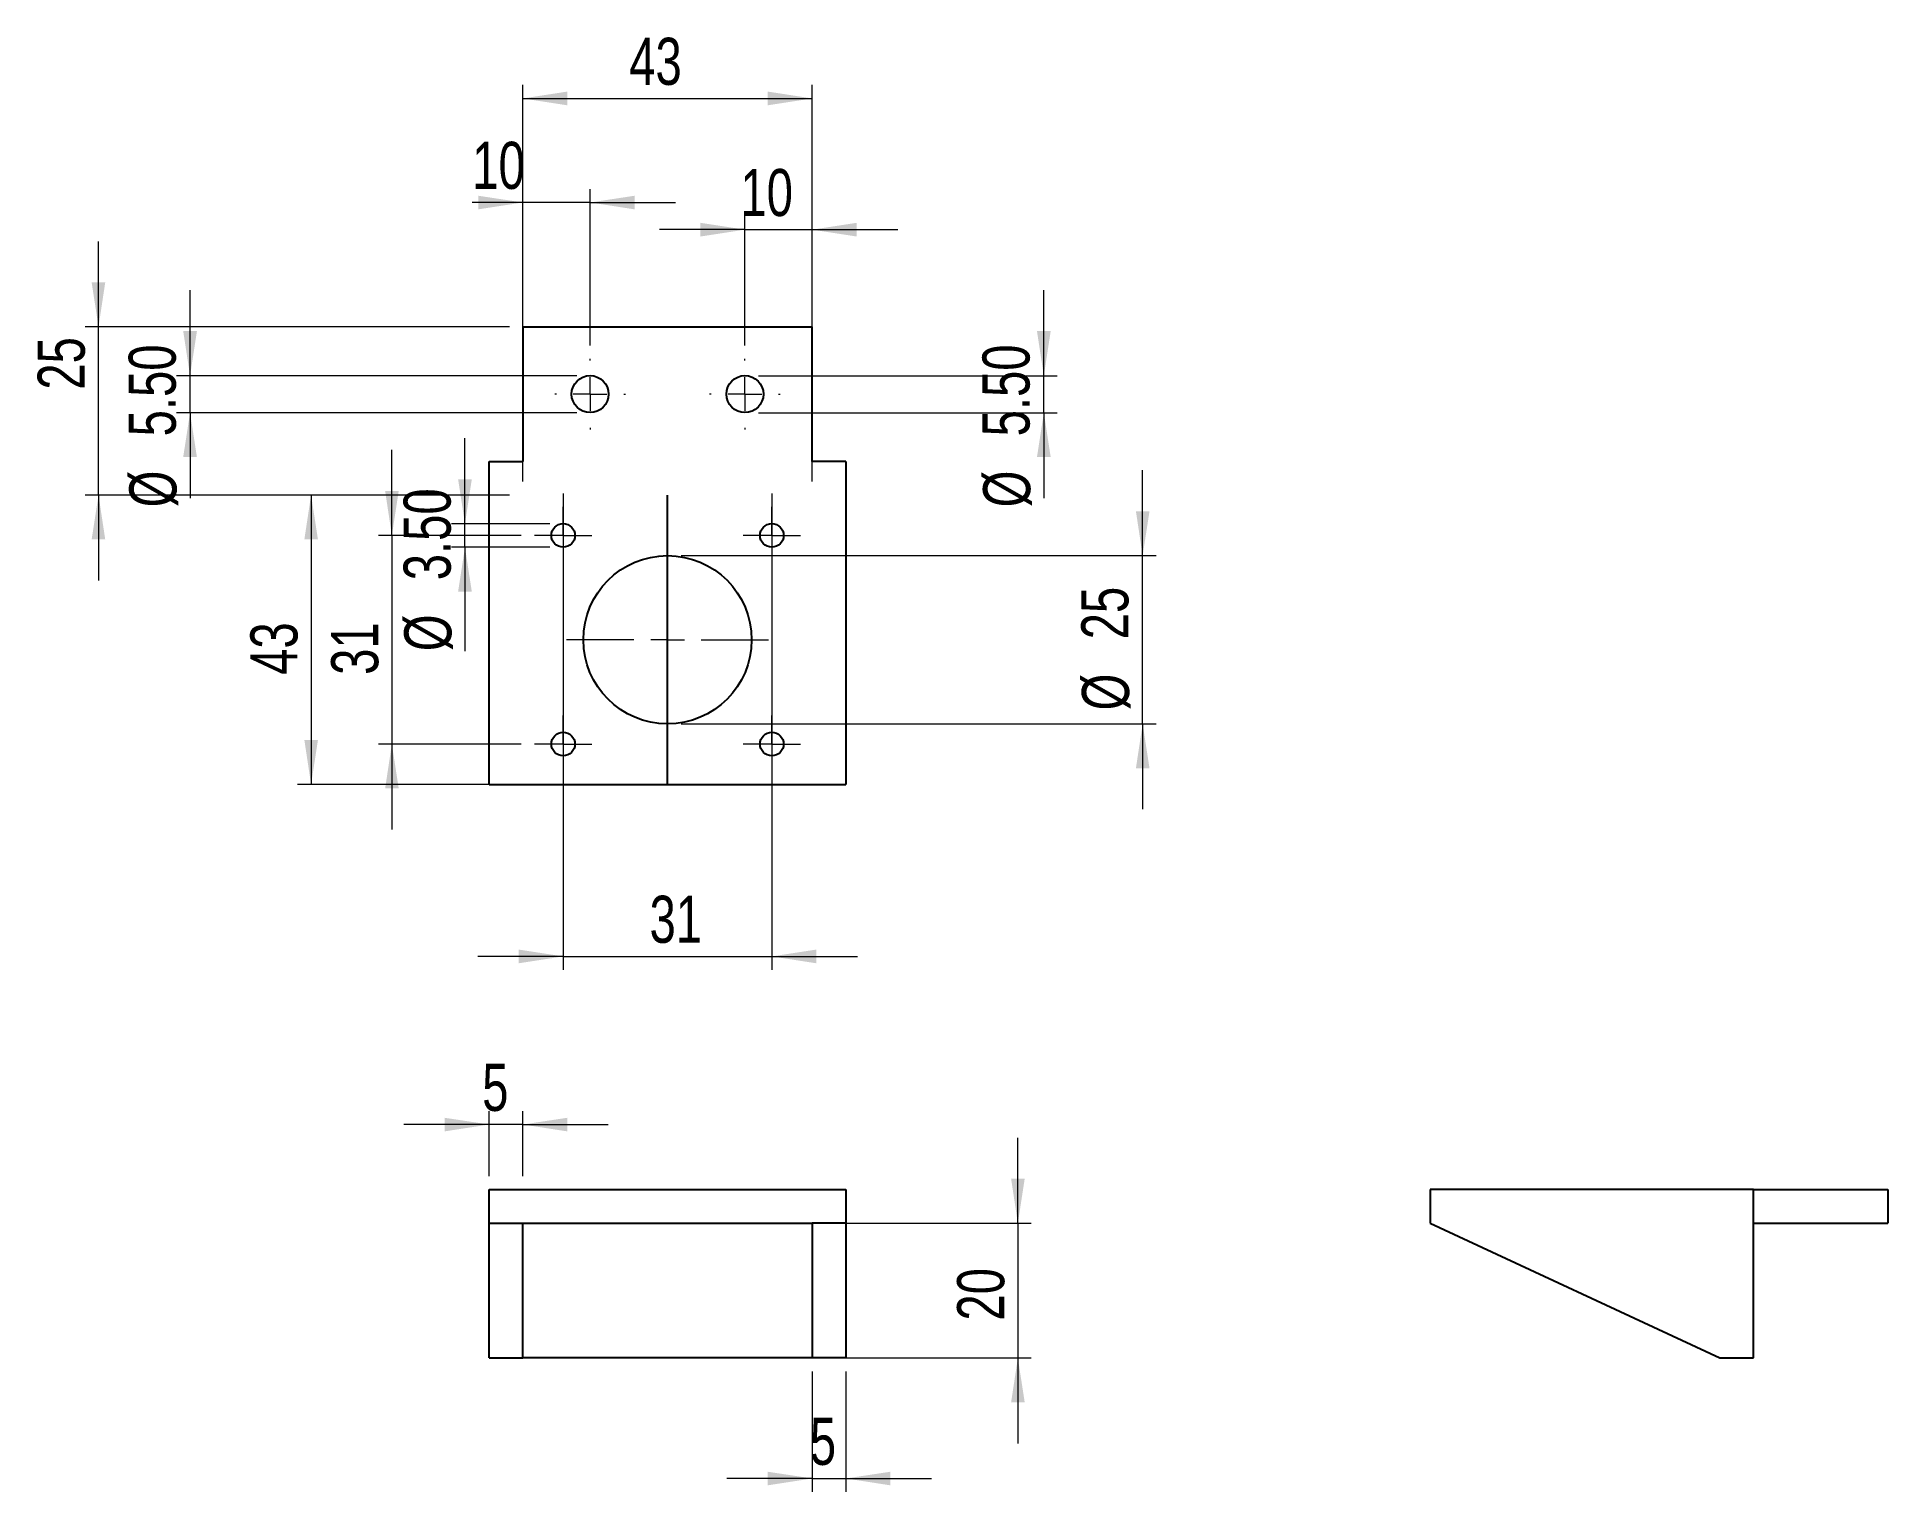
# Model space of a CAD drawing. Header units: millimetres. Extents: x 40 to 178, y 103 to 211.
import ezdxf

# ---------------------------------------------------------------- set-up
doc = ezdxf.new("R2010")
doc.units = ezdxf.units.MM
doc.styles.add('SLDTEXTSTYLE0', font='TXT', dxfattribs={"width": 0.75})
doc.dimstyles.new('SLDDIMSTYLE0', dxfattribs={"dimtxt": 3.5, "dimasz": 3.302, "dimexe": 0, "dimexo": 0.0625, "dimgap": 0.875, "dimtad": 1, "dimlfac": 2, "dimrnd": 1e-09, "dimzin": 12, "dimdsep": 46, "dimtxsty": 'SLDTEXTSTYLE0', "dimsah": 1, "dimcen": 0.09, "dimadec": 0, "dimazin": 3, "dimtfac": 1, "dimtmove": 0, "dimatfit": 0, "dimfxl": 0, "dimfrac": 2, "dimtolj": 1, "dimtzin": 12, "dimarcsym": 0})
doc.dimstyles.new('SLDDIMSTYLE1', dxfattribs={"dimtxt": 3.5, "dimasz": 3.302, "dimexe": 0, "dimexo": 0.0625, "dimgap": 0.875, "dimtad": 1, "dimlfac": 2, "dimrnd": 1e-09, "dimzin": 12, "dimdsep": 46, "dimtxsty": 'SLDTEXTSTYLE0', "dimsah": 1, "dimcen": 0.09, "dimadec": 0, "dimazin": 3, "dimtfac": 1, "dimtofl": 0, "dimtmove": 0, "dimatfit": 3, "dimfxl": 0, "dimfrac": 2, "dimtolj": 1, "dimtzin": 12, "dimarcsym": 0})
doc.dimstyles.new('SLDDIMSTYLE2', dxfattribs={"dimtxt": 3.5, "dimasz": 3.302, "dimexe": 0, "dimexo": 0.0625, "dimgap": 0.875, "dimtad": 1, "dimlfac": 2, "dimrnd": 1e-09, "dimzin": 4, "dimdsep": 46, "dimtxsty": 'SLDTEXTSTYLE0', "dimsah": 1, "dimcen": 0.09, "dimadec": 0, "dimazin": 1, "dimtfac": 1, "dimtmove": 0, "dimatfit": 0, "dimfxl": 0, "dimfrac": 2, "dimtolj": 1, "dimtzin": 12, "dimarcsym": 0})

# ---------------------------------------------------------------- blocks, each defined once
blk = doc.blocks.new('_D')
at = {"color": 7, "linetype": 'Continuous', "lineweight": 18}
for p, q in [((113.02, 123.11), (113.02, 129.46)), ((98.75, 123.11), (114.02, 123.11)), ((113.02, 123.11), (113.02, 113.11)), ((98.75, 113.11), (114.02, 113.11)), ((113.02, 113.11), (113.02, 106.76))]:
    blk.add_line(p, q, dxfattribs=at)
for points in [[(113.02, 123.11), (113.53, 126.42), (112.52, 126.42)], [(113.02, 113.11), (112.52, 109.81), (113.53, 109.81)]]:
    blk.add_solid(points, dxfattribs=at)
at = {"color": 7, "linetype": 'Continuous', "lineweight": 18, "insert": (108.51, 115.88), "char_height": 3.5, "attachment_point": 1, "rotation": 90, "style": 'SLDTEXTSTYLE0'}
blk.add_mtext('20', dxfattribs=at)
blk = doc.blocks.new('_D_1')
at = {"color": 7, "linetype": 'Continuous', "lineweight": 18}
for p, q in [((97.75, 112.11), (97.75, 103.15)), ((100.25, 112.11), (100.25, 103.15)), ((97.75, 104.15), (91.4, 104.15)), ((97.75, 104.15), (100.25, 104.15)), ((100.25, 104.15), (106.6, 104.15))]:
    blk.add_line(p, q, dxfattribs=at)
for points in [[(97.75, 104.15), (94.44, 104.65), (94.44, 103.64)], [(100.25, 104.15), (103.55, 103.64), (103.55, 104.65)]]:
    blk.add_solid(points, dxfattribs=at)
at = {"color": 7, "linetype": 'Continuous', "lineweight": 18, "insert": (97.57, 108.66), "char_height": 3.5, "attachment_point": 1, "style": 'SLDTEXTSTYLE0'}
blk.add_mtext('5', dxfattribs=at)
blk = doc.blocks.new('_D_2')
at = {"color": 7, "linetype": 'Continuous', "lineweight": 18}
for p, q in [((73.75, 126.61), (73.75, 131.45)), ((76.25, 126.61), (76.25, 131.45)), ((73.75, 130.45), (67.4, 130.45)), ((76.25, 130.45), (73.75, 130.45)), ((76.25, 130.45), (82.6, 130.45))]:
    blk.add_line(p, q, dxfattribs=at)
for points in [[(73.75, 130.45), (70.44, 130.95), (70.44, 129.94)], [(76.25, 130.45), (79.55, 129.94), (79.55, 130.95)]]:
    blk.add_solid(points, dxfattribs=at)
at = {"color": 7, "linetype": 'Continuous', "lineweight": 18, "insert": (73.23, 134.96), "char_height": 3.5, "attachment_point": 1, "style": 'SLDTEXTSTYLE0'}
blk.add_mtext('5', dxfattribs=at)
blk = doc.blocks.new('_D_3')
at = {"color": 7, "linetype": 'Continuous', "lineweight": 18}
for p, q in [((76.25, 178.22), (76.25, 207.69)), ((97.75, 178.22), (97.75, 207.69)), ((76.25, 206.69), (97.75, 206.69))]:
    blk.add_line(p, q, dxfattribs=at)
for points in [[(76.25, 206.69), (79.55, 206.18), (79.55, 207.2)], [(97.75, 206.69), (94.44, 207.2), (94.44, 206.18)]]:
    blk.add_solid(points, dxfattribs=at)
at = {"color": 7, "linetype": 'Continuous', "lineweight": 18, "insert": (84.15, 211.2), "char_height": 3.5, "attachment_point": 1, "style": 'SLDTEXTSTYLE0'}
blk.add_mtext('43', dxfattribs=at)
blk = doc.blocks.new('_D_4')
at = {"color": 7, "linetype": 'Continuous', "lineweight": 18}
for p, q in [((75.25, 177.22), (59.52, 177.22)), ((60.52, 177.22), (60.52, 155.72)), ((75.25, 155.72), (59.52, 155.72))]:
    blk.add_line(p, q, dxfattribs=at)
for points in [[(60.52, 177.22), (60.02, 173.92), (61.03, 173.92)], [(60.52, 155.72), (61.03, 159.02), (60.02, 159.02)]]:
    blk.add_solid(points, dxfattribs=at)
at = {"color": 7, "linetype": 'Continuous', "lineweight": 18, "insert": (56.01, 163.86), "char_height": 3.5, "attachment_point": 1, "rotation": 90, "style": 'SLDTEXTSTYLE0'}
blk.add_mtext('43', dxfattribs=at)
blk = doc.blocks.new('_D_5')
at = {"color": 7, "linetype": 'Continuous', "lineweight": 18}
for p, q in [((79.25, 177.34), (79.25, 141.94)), ((94.75, 177.34), (94.75, 141.94)), ((79.25, 142.94), (72.9, 142.94)), ((79.25, 142.94), (94.75, 142.94)), ((94.75, 142.94), (101.1, 142.94))]:
    blk.add_line(p, q, dxfattribs=at)
for points in [[(79.25, 142.94), (75.94, 143.45), (75.94, 142.43)], [(94.75, 142.94), (98.05, 142.43), (98.05, 143.45)]]:
    blk.add_solid(points, dxfattribs=at)
at = {"color": 7, "linetype": 'Continuous', "lineweight": 18, "insert": (85.66, 147.45), "char_height": 3.5, "attachment_point": 1, "style": 'SLDTEXTSTYLE0'}
blk.add_mtext('31', dxfattribs=at)
blk = doc.blocks.new('_D_6')
at = {"color": 7, "linetype": 'Continuous', "lineweight": 18}
for p, q in [((66.52, 174.22), (66.52, 180.57)), ((76.12, 174.22), (65.52, 174.22)), ((66.52, 174.22), (66.52, 158.72)), ((76.12, 158.72), (65.52, 158.72)), ((66.52, 158.72), (66.52, 152.37))]:
    blk.add_line(p, q, dxfattribs=at)
for points in [[(66.52, 174.22), (67.03, 177.52), (66.02, 177.52)], [(66.52, 158.72), (66.02, 155.42), (67.03, 155.42)]]:
    blk.add_solid(points, dxfattribs=at)
at = {"color": 7, "linetype": 'Continuous', "lineweight": 18, "insert": (62.01, 163.86), "char_height": 3.5, "attachment_point": 1, "rotation": 90, "style": 'SLDTEXTSTYLE0'}
blk.add_mtext('31', dxfattribs=at)
blk = doc.blocks.new('_D_7')
at = {"color": 7, "linetype": 'Continuous', "lineweight": 18}
for p, q in [((71.95, 175.09), (71.95, 181.44)), ((78.25, 175.09), (70.95, 175.09)), ((71.95, 173.34), (71.95, 175.09)), ((78.25, 173.34), (70.95, 173.34)), ((71.95, 173.34), (71.95, 165.62))]:
    blk.add_line(p, q, dxfattribs=at)
for points in [[(71.95, 175.09), (72.46, 178.4), (71.44, 178.4)], [(71.95, 173.34), (71.44, 170.04), (72.46, 170.04)]]:
    blk.add_solid(points, dxfattribs=at)
at = {"color": 7, "linetype": 'Continuous', "lineweight": 18, "char_height": 3.5, "attachment_point": 1, "rotation": 90, "style": 'SLDTEXTSTYLE0'}
for s, insert in [('3.50', (67.39, 170.89)), ('%%c', (67.44, 165.62))]:
    blk.add_mtext(s, dxfattribs=dict(at, insert=insert))
blk = doc.blocks.new('_D_8')
at = {"color": 7, "linetype": 'Continuous', "lineweight": 18}
for p, q in [((122.29, 172.72), (122.29, 179.07)), ((88, 172.72), (123.29, 172.72)), ((122.29, 160.22), (122.29, 172.72)), ((88, 160.22), (123.29, 160.22)), ((122.29, 160.22), (122.29, 153.87))]:
    blk.add_line(p, q, dxfattribs=at)
for points in [[(122.29, 172.72), (122.8, 176.02), (121.79, 176.02)], [(122.29, 160.22), (121.79, 156.92), (122.8, 156.92)]]:
    blk.add_solid(points, dxfattribs=at)
at = {"color": 7, "linetype": 'Continuous', "lineweight": 18, "char_height": 3.5, "attachment_point": 1, "rotation": 90, "style": 'SLDTEXTSTYLE0'}
for s, insert in [('25', (117.73, 166.5)), ('%%c', (117.78, 161.22))]:
    blk.add_mtext(s, dxfattribs=dict(at, insert=insert))
blk = doc.blocks.new('_D_9')
at = {"color": 7, "linetype": 'Continuous', "lineweight": 18}
for p, q in [((44.73, 189.72), (44.73, 196.07)), ((75.25, 189.72), (43.73, 189.72)), ((44.73, 177.22), (44.73, 189.72)), ((75.25, 177.22), (43.73, 177.22)), ((44.73, 177.22), (44.73, 170.87))]:
    blk.add_line(p, q, dxfattribs=at)
for points in [[(44.73, 189.72), (45.23, 193.02), (44.22, 193.02)], [(44.73, 177.22), (44.22, 173.92), (45.23, 173.92)]]:
    blk.add_solid(points, dxfattribs=at)
at = {"color": 7, "linetype": 'Continuous', "lineweight": 18, "insert": (40.21, 185.05), "char_height": 3.5, "attachment_point": 1, "rotation": 90, "style": 'SLDTEXTSTYLE0'}
blk.add_mtext('25', dxfattribs=at)
blk = doc.blocks.new('_D_10')
at = {"color": 7, "linetype": 'Continuous', "lineweight": 18}
for p, q in [((114.95, 186.09), (114.95, 192.44)), ((93.75, 186.09), (115.95, 186.09)), ((114.95, 183.34), (114.95, 186.09)), ((93.75, 183.34), (115.95, 183.34)), ((114.95, 183.34), (114.95, 176.99))]:
    blk.add_line(p, q, dxfattribs=at)
for points in [[(114.95, 186.09), (115.46, 189.4), (114.44, 189.4)], [(114.95, 183.34), (114.44, 180.04), (115.46, 180.04)]]:
    blk.add_solid(points, dxfattribs=at)
at = {"color": 7, "linetype": 'Continuous', "lineweight": 18, "char_height": 3.5, "attachment_point": 1, "rotation": 90, "style": 'SLDTEXTSTYLE0'}
for s, insert in [('5.50', (110.39, 181.58)), ('%%c', (110.44, 176.31))]:
    blk.add_mtext(s, dxfattribs=dict(at, insert=insert))
blk = doc.blocks.new('_D_11')
at = {"color": 7, "linetype": 'Continuous', "lineweight": 18}
for p, q in [((51.53, 186.09), (51.53, 192.44)), ((80.25, 186.09), (50.53, 186.09)), ((51.53, 183.34), (51.53, 186.09)), ((80.25, 183.34), (50.53, 183.34)), ((51.53, 183.34), (51.53, 176.99))]:
    blk.add_line(p, q, dxfattribs=at)
for points in [[(51.53, 186.09), (52.04, 189.4), (51.02, 189.4)], [(51.53, 183.34), (51.02, 180.04), (52.04, 180.04)]]:
    blk.add_solid(points, dxfattribs=at)
at = {"color": 7, "linetype": 'Continuous', "lineweight": 18, "char_height": 3.5, "attachment_point": 1, "rotation": 90, "style": 'SLDTEXTSTYLE0'}
for s, insert in [('5.50', (46.97, 181.58)), ('%%c', (47.02, 176.31))]:
    blk.add_mtext(s, dxfattribs=dict(at, insert=insert))
blk = doc.blocks.new('_D_12')
at = {"color": 7, "linetype": 'Continuous', "lineweight": 18}
for p, q in [((76.25, 190.72), (76.25, 199.96)), ((81.25, 188.34), (81.25, 199.96)), ((76.25, 198.96), (72.49, 198.96)), ((81.25, 198.96), (76.25, 198.96)), ((81.25, 198.96), (87.6, 198.96))]:
    blk.add_line(p, q, dxfattribs=at)
for points in [[(76.25, 198.96), (72.94, 199.46), (72.94, 198.45)], [(81.25, 198.96), (84.55, 198.45), (84.55, 199.46)]]:
    blk.add_solid(points, dxfattribs=at)
at = {"color": 7, "linetype": 'Continuous', "lineweight": 18, "insert": (72.49, 203.47), "char_height": 3.5, "attachment_point": 1, "style": 'SLDTEXTSTYLE0'}
blk.add_mtext('10', dxfattribs=at)
blk = doc.blocks.new('_D_13')
at = {"color": 7, "linetype": 'Continuous', "lineweight": 18}
for p, q in [((92.75, 196.94), (86.4, 196.94)), ((92.75, 188.34), (92.75, 197.94)), ((92.75, 196.94), (97.75, 196.94)), ((97.75, 190.72), (97.75, 197.94)), ((97.75, 196.94), (104.1, 196.94))]:
    blk.add_line(p, q, dxfattribs=at)
for points in [[(92.75, 196.94), (89.44, 197.45), (89.44, 196.43)], [(97.75, 196.94), (101.05, 196.43), (101.05, 197.45)]]:
    blk.add_solid(points, dxfattribs=at)
at = {"color": 7, "linetype": 'Continuous', "lineweight": 18, "insert": (92.41, 201.45), "char_height": 3.5, "attachment_point": 1, "style": 'SLDTEXTSTYLE0'}
blk.add_mtext('10', dxfattribs=at)
blk = doc.blocks.new('SW_CENTERMARKSYMBOL_0')
at = {"color": 0, "linetype": 'Continuous', "lineweight": 0}
for p, q in [((0, 1.25), (0, 2.125)), ((-1.25, 0), (-2.125, 0)), ((0, 0), (-1.25, 0)), ((0, 0), (0, 1.25)), ((0, 0), (0, -1.25)), ((0, 0), (1.25, 0)), ((1.25, 0), (2.125, 0)), ((0, -1.25), (0, -2.125))]:
    blk.add_line(p, q, dxfattribs=at)
blk = doc.blocks.new('SW_CENTERMARKSYMBOL_1')
at = {"color": 0, "linetype": 'Continuous', "lineweight": 0}
for p, q in [((0, 1.25), (0, 2.125)), ((-1.25, 0), (-2.125, 0)), ((0, 0), (-1.25, 0)), ((0, 0), (0, 1.25)), ((0, 0), (0, -1.25)), ((0, 0), (1.25, 0)), ((1.25, 0), (2.125, 0)), ((0, -1.25), (0, -2.125))]:
    blk.add_line(p, q, dxfattribs=at)
blk = doc.blocks.new('SW_CENTERMARKSYMBOL_2')
at = {"color": 0, "linetype": 'Continuous', "lineweight": 0}
for p, q in [((0, 1.25), (0, 2.125)), ((-1.25, 0), (-2.125, 0)), ((0, 0), (-1.25, 0)), ((0, 0), (0, 1.25)), ((0, 0), (0, -1.25)), ((0, 0), (1.25, 0)), ((1.25, 0), (2.125, 0)), ((0, -1.25), (0, -2.125))]:
    blk.add_line(p, q, dxfattribs=at)
blk = doc.blocks.new('SW_CENTERMARKSYMBOL_3')
at = {"color": 0, "linetype": 'Continuous', "lineweight": 0}
for p, q in [((0, 1.25), (0, 2.125)), ((-1.25, 0), (-2.125, 0)), ((0, 0), (-1.25, 0)), ((0, 0), (0, 1.25)), ((0, 0), (0, -1.25)), ((0, 0), (1.25, 0)), ((1.25, 0), (2.125, 0)), ((0, -1.25), (0, -2.125))]:
    blk.add_line(p, q, dxfattribs=at)
blk = doc.blocks.new('SW_CENTERMARKSYMBOL_4')
at = {"color": 0, "linetype": 'Continuous', "lineweight": 0}
for p, q in [((0, 2.5), (0, 7.5)), ((-2.5, 0), (-7.5, 0)), ((0, 0), (-1.25, 0)), ((0, 0), (0, 1.25)), ((0, 0), (0, -1.25)), ((0, 0), (1.25, 0)), ((2.5, 0), (7.5, 0)), ((0, -2.5), (0, -7.5))]:
    blk.add_line(p, q, dxfattribs=at)
blk = doc.blocks.new('SW_CENTERMARKSYMBOL_5')
at = {"color": 0, "linetype": 'Continuous', "lineweight": 0}
for p, q in [((0, 2.5), (0, 2.625)), ((-2.5, 0), (-2.625, 0)), ((0, 0), (-1.25, 0)), ((0, 0), (0, 1.25)), ((0, 0), (0, -1.25)), ((0, 0), (1.25, 0)), ((2.5, 0), (2.625, 0)), ((0, -2.5), (0, -2.625))]:
    blk.add_line(p, q, dxfattribs=at)
blk = doc.blocks.new('SW_CENTERMARKSYMBOL_6')
at = {"color": 0, "linetype": 'Continuous', "lineweight": 0}
for p, q in [((0, 2.5), (0, 2.625)), ((-2.5, 0), (-2.625, 0)), ((0, 0), (-1.25, 0)), ((0, 0), (0, 1.25)), ((0, 0), (0, -1.25)), ((0, 0), (1.25, 0)), ((2.5, 0), (2.625, 0)), ((0, -2.5), (0, -2.625))]:
    blk.add_line(p, q, dxfattribs=at)

msp = doc.modelspace()

# ---------------------------------------------------------------- linework, layer by layer
at = {"color": 7, "linetype": 'Continuous', "lineweight": 25}
for p, q in [((76.2463, 189.72), (97.7463, 189.72)), ((76.2463, 189.72), (76.2463, 179.72)), ((97.7463, 179.72), (97.7463, 189.72)), ((73.7463, 155.72), (73.7463, 179.72)), ((73.7463, 179.72), (76.2463, 179.72)), ((100.2463, 179.72), (97.7463, 179.72)), ((100.2463, 179.72), (100.2463, 155.72)), ((73.7463, 155.72), (100.2463, 155.72)), ((73.7463, 123.1132), (73.7463, 125.6132)), ((73.7463, 125.6132), (100.2463, 125.6132)), ((100.2463, 125.6132), (100.2463, 123.1132)), ((143.655, 125.6132), (143.655, 123.1132)), ((167.655, 125.6132), (143.655, 125.6132)), ((167.655, 113.1132), (167.655, 125.6132)), ((167.655, 125.6132), (177.655, 125.6132)), ((177.655, 125.6132), (177.655, 123.1132)), ((73.7463, 123.1132), (76.2463, 123.1132)), ((73.7463, 113.1132), (73.7463, 123.1132)), ((76.2463, 123.1132), (97.7463, 123.1132)), ((76.2463, 113.1132), (76.2463, 123.1132)), ((100.2463, 123.1132), (97.7463, 123.1132)), ((97.7463, 123.1132), (97.7463, 113.1132)), ((100.2463, 123.1132), (100.2463, 113.1132)), ((143.655, 123.1132), (165.155, 113.1132)), ((167.655, 123.1132), (177.655, 123.1132)), ((73.7463, 113.1132), (76.2463, 113.1132)), ((97.7463, 113.1132), (76.2463, 113.1132)), ((100.2463, 113.1132), (97.7463, 113.1132)), ((165.155, 113.1132), (167.655, 113.1132))]:
    msp.add_line(p, q, dxfattribs=at)
at = {"color": 7, "linetype": 'Continuous'}
msp.add_line((86.9963, 155.72), (86.9963, 177.22), dxfattribs=at)
at = {"color": 7, "linetype": 'Continuous', "lineweight": 25}
for centre, radius in [((81.2463, 184.72), 1.375), ((92.7463, 184.72), 1.375), ((79.2463, 174.22), 0.875), ((94.7463, 174.22), 0.875), ((86.9963, 166.47), 6.25), ((79.2463, 158.72), 0.875), ((94.7463, 158.72), 0.875)]:
    msp.add_circle(centre, radius, dxfattribs=at)

# ---------------------------------------------------------------- block references
at = {"color": 7, "linetype": 'Continuous', "lineweight": 0}
for name, p in [('SW_CENTERMARKSYMBOL_6', (81.2463, 184.72)), ('SW_CENTERMARKSYMBOL_5', (92.7463, 184.72)), ('SW_CENTERMARKSYMBOL_3', (79.2463, 174.22)), ('SW_CENTERMARKSYMBOL_2', (94.7463, 174.22)), ('SW_CENTERMARKSYMBOL_4', (86.9963, 166.47)), ('SW_CENTERMARKSYMBOL_0', (79.2463, 158.72)), ('SW_CENTERMARKSYMBOL_1', (94.7463, 158.72))]:
    msp.add_blockref(name, p, dxfattribs=at)

# ---------------------------------------------------------------- dimensions: what is measured, and where the dimension line sits
at = {"color": 7, "linetype": 'Continuous', "lineweight": 18}
for base, p1, p2, dimstyle, picture, middle in [((97.7463, 209.4692), (76.2463, 177.22), (97.7463, 177.22), 'SLDDIMSTYLE1', '_D_3', (86.7332, 209.4692)), ((76.2463, 201.7338), (81.2463, 184.72), (76.2463, 189.72), 'SLDDIMSTYLE0', '_D_12', (75.0713, 201.7338)), ((97.7463, 199.72), (92.7463, 184.72), (97.7463, 189.72), 'SLDDIMSTYLE0', '_D_13', (95.0007, 199.72)), ((94.7463, 145.72), (79.2463, 174.22), (94.7463, 174.22), 'SLDDIMSTYLE0', '_D_5', (88.2455, 145.72)), ((73.7463, 133.2231), (76.2463, 125.6132), (73.7463, 125.6132), 'SLDDIMSTYLE0', '_D_2', (74.5225, 133.2231)), ((100.2463, 106.9235), (97.7463, 113.1132), (100.2463, 113.1132), 'SLDDIMSTYLE0', '_D_1', (98.8603, 106.9235))]:
    dim = msp.add_linear_dim(base=base, p1=p1, p2=p2, dimstyle=dimstyle, dxfattribs=at)
    dim.commit()
    dim.dimension.update_dxf_attribs({"geometry": picture, "text_midpoint": middle, "dimtype": 160})
for base, p1, p2, dimstyle, picture, middle in [((41.9475, 189.72), (76.2463, 177.22), (76.2463, 189.72), 'SLDDIMSTYLE0', '_D_9', (41.9475, 187.6356)), ((63.7463, 158.72), (79.2463, 174.22), (79.2463, 158.72), 'SLDDIMSTYLE0', '_D_6', (63.7463, 166.4467)), ((57.7463, 155.72), (76.2463, 177.22), (76.2463, 155.72), 'SLDDIMSTYLE1', '_D_4', (57.7463, 166.4467)), ((110.2463, 113.1132), (97.7463, 123.1132), (97.7463, 113.1132), 'SLDDIMSTYLE0', '_D', (110.2463, 118.4686))]:
    dim = msp.add_linear_dim(base=base, p1=p1, p2=p2, angle=90, dimstyle=dimstyle, dxfattribs=at)
    dim.commit()
    dim.dimension.update_dxf_attribs({"geometry": picture, "text_midpoint": middle, "dimtype": 160})
for base, p1, p2, dimstyle, picture, middle in [((48.7256, 186.095), (81.2463, 183.345), (81.2463, 186.095), 'SLDDIMSTYLE2', '_D_11', (48.7256, 183.47)), ((112.1468, 186.095), (92.7463, 183.345), (92.7463, 186.095), 'SLDDIMSTYLE2', '_D_10', (112.1468, 183.47)), ((69.1477, 175.095), (79.2463, 173.345), (79.2463, 175.095), 'SLDDIMSTYLE2', '_D_7', (69.1477, 172.7813)), ((119.4887, 172.72), (86.9963, 160.22), (86.9963, 172.72), 'SLDDIMSTYLE0', '_D_8', (119.4887, 166.4467))]:
    dim = msp.add_linear_dim(base=base, p1=p1, p2=p2, angle=90, text='%%c<>', dimstyle=dimstyle, dxfattribs=at)
    dim.commit()
    dim.dimension.update_dxf_attribs({"geometry": picture, "text_midpoint": middle, "dimtype": 160})

doc.saveas('drawing.dxf')
